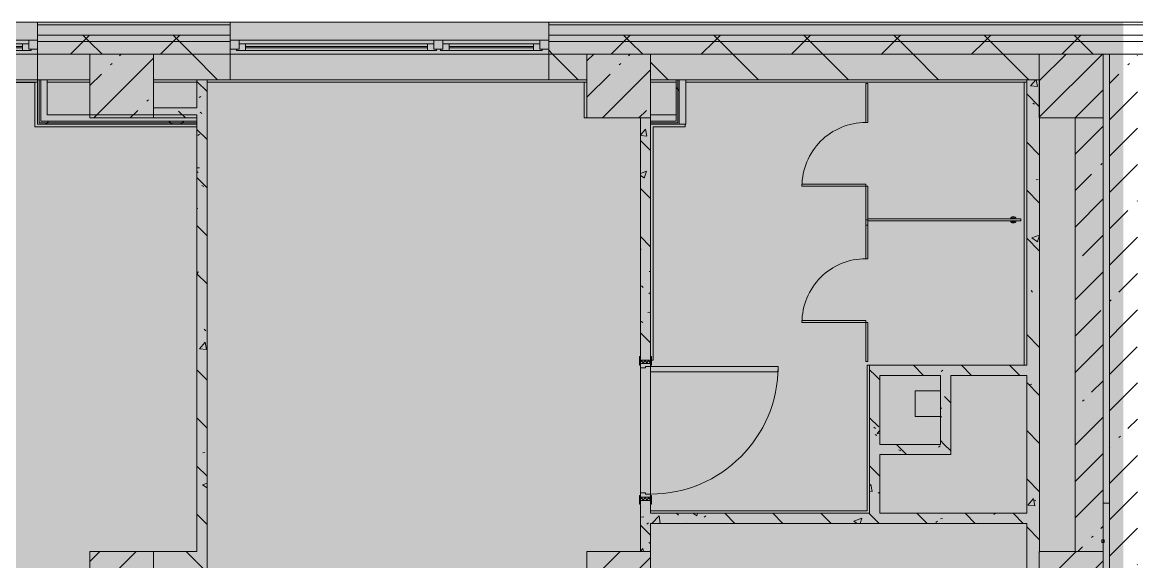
# Model space of a CAD drawing. Header units: millimetres. Extents: x 35363 to 232034, y -8553 to 29000.
# Drawn here: x 181243 to 189988, y 23120 to 27350 of the extents above; entities that cross this region are included whole.
import ezdxf

# ---------------------------------------------------------------- set-up
doc = ezdxf.new("R2010")
doc.units = ezdxf.units.MM
doc.layers.add('A-DETL-GENF-1', color=7, linetype='Continuous', lineweight=9, true_color=0xc0c0c0, transparency=0.4)
for name, color, linetype, lineweight, true_color in [('A-DOOR-3', 7, 'Continuous', 5, 0xaaaaaa), ('A-DOOR-4', 7, 'Continuous', 5, 0xe2e2e2), ('A-DOOR-5', 7, 'Continuous', 5, 0xb7b7b7), ('A-DOOR-6', 7, 'Continuous', 5, 0x737373), ('A-DOOR-FRAM-4', 7, 'Continuous', 5, 0xe2e2e2), ('A-DOOR-FRAM-5', 7, 'Continuous', 5, 0xaaaaaa), ('A-DOOR-FRAM-6', 7, 'Continuous', 5, 0xb7b7b7), ('A-FLOR-2', 7, 'Continuous', 5, 0xb7b7b7), ('A-GENM-1', 7, 'Continuous', 5, 0x737373), ('A-GENM-2', 7, 'Continuous', 5, 0xe2ddcd), ('A-GLAZ-3', 7, 'Continuous', 5, 0x737373), ('A-WALL-3', 7, 'Continuous', 9, 0x737373), ('A-WALL-4', 7, 'Continuous', 5, 0x737373), ('I-WALL-1', 7, 'Continuous', 5, 0xe7e7e7), ('I-WALL-2', 7, 'Continuous', 9, 0xe7e7e7), ('I-WALL-4', 7, 'Continuous', 5, 0x737373), ('I-WALL-5', 7, 'Continuous', 5, 0x787878), ('S-COLS-2', 7, 'Continuous', 5, 0x737373)]:
    doc.layers.add(name, color=color, linetype=linetype, lineweight=lineweight, true_color=true_color)
for name, color, linetype, lineweight in [('A-WALL', 7, 'Continuous', 9), ('A-WALL-2', 7, 'Continuous', 5), ('I-WALL-3', 7, 'Continuous', 5), ('S-COLS-1', 7, 'Continuous', 5)]:
    doc.layers.add(name, color=color, linetype=linetype, lineweight=lineweight)
pattern_1 = [(45, (105024.03, 0), (-285.1231, 285.1231), []), (45, (105309.15, 0), (-285.1231, 285.1231), [504.031, -100.806, 16.764, -84.042])]
pattern_2 = [(135, (105024, 0), (-377.1708, -377.1708), [533.4, -88.9, 17.78, -88.9]), (135, (105024, 376.94), (-377.1708, -377.1708), []), (50, (105024.03, 0), (637.6445, -55.7866), [66.675, -733.425]), (355, (105024, 0), (-123.3494, 668.699), [53.34, -586.74]), (100.451, (105077.16, -4.65), (514.299, 612.908), [56.665, -623.315]), (46.184, (105024, 177.8), (948.7764, -147.15), [100.012, -1100.137]), (96.636, (105103.1, 165.5), (830.909, 865.997), [84.998, -934.973]), (351.184, (105024, 177.8), (830.918, 865.988), [80.01, -880.11]), (21, (105112.93, 133.35), (530.6506, -357.9283), [66.675, -733.425]), (326, (105112.9, 133.35), (216.308, 644.6585), [53.34, -586.74]), (71.451, (105157.15, 103.5), (746.9596, 286.7243), [56.665, -623.315]), (37.5, (105024.03, 0), (10.81053, 295.9426), [16.764, -562.864, 16.764, -578.866, -588.962]), (37.5, (105024.03, 0), (10.81053, 295.9426), [-1175.258, 16.764, -572.198]), (7.5, (105024.03, 0), (233.8692, 350.6318), [16.764, -322.834, 16.764, -549.529, -224.472]), (7.5, (105024.03, 0), (233.8692, 350.6318), [-905.891, 16.764, -207.708]), (327.5, (104825.78, 0), (474.5678, -20.0513), [16.764, -205.486, 16.764, -676.656, -920.115]), (327.5, (104825.78, 0), (474.5678, -20.0513), [-915.67, 16.764, -903.351]), (317.5, (104736.9, 0), (518.4522, 88.9934), [16.764, -272.161, 16.764, -443.738, -653.415]), (317.5, (104736.9, 0), (518.4522, 88.9934), [-749.427, 16.764, -636.651])]
pattern_3 = [(45, (105024.03, 0), (-353.5534, 353.5534), []), (135, (105024.03, 0), (-353.5534, -353.5534), [])]
pattern_4 = [(45, (105024, 0), (-530.33, 530.33), []), (135, (105024, 0), (-530.33, -530.33), [])]

# ---------------------------------------------------------------- blocks, each defined once
blk = doc.blocks.new('BSC_Колонна _Прямоугольная - 500х500-23287078-2_6_2_птичка')
at = {"layer": 'S-COLS-1'}
h = blk.add_hatch(dxfattribs=at)
h.set_pattern_fill('FP_92', color=256, style=0, pattern_type=2)
h.set_pattern_definition([(45, (-84450, -22950), (-285.1231, 285.1231), []), (45, (-84164.88, -22950), (-285.1231, 285.1231), [504.031, -100.806, 16.764, -84.042])])
h.paths.add_polyline_path([(-250, -250), (250, -250), (250, 250), (-250, 250)])
at = {"layer": 'S-COLS-2'}
for p, q in [((250, 250), (-250, 250)), ((-250, 250), (-250, -250)), ((250, -250), (250, 250)), ((-250, -250), (250, -250))]:
    blk.add_line(p, q, dxfattribs=at)
blk = doc.blocks.new('BSC_Колонна _Прямоугольная - 500х500-V97-2_6_2_птичка')
at = {"layer": 'S-COLS-1'}
h = blk.add_hatch(dxfattribs=at)
h.set_pattern_fill('FP_113', color=256, style=0, pattern_type=2)
h.set_pattern_definition([(45, (-77000, -22950), (-285.1231, 285.1231), []), (45, (-76714.88, -22950), (-285.1231, 285.1231), [504.031, -100.806, 16.764, -84.042])])
h.paths.add_polyline_path([(-250, -250), (250, -250), (250, 250), (-250, 250)])
at = {"layer": 'S-COLS-2'}
for p, q in [((250, 250), (-250, 250)), ((-250, 250), (-250, -250)), ((250, -250), (250, 250)), ((-250, -250), (250, -250))]:
    blk.add_line(p, q, dxfattribs=at)
blk = doc.blocks.new('110_Дверь_СКБ_1Ст_Внутренняя1 - Д-4 1100x2100h_су мгн-32391219-2_6_2_птичка')
at = {"layer": 'A-DOOR-3'}
h = blk.add_hatch(dxfattribs=at)
h.set_pattern_fill('FP_38', color=256, style=0, pattern_type=2)
h.set_pattern_definition([(135, (1751.41, 104.685), (-14.14214, -14.14214), []), (225, (1751.41, 104.685), (14.14214, -14.14214), [])])
h.paths.add_polyline_path([(562.5, 40), (537.5, 40), (537.5, -40), (562.5, -40)])
at = {"layer": 'A-DOOR-4'}
h = blk.add_hatch(color=256, dxfattribs=at)
h.paths.add_polyline_path([(537.5, 40), (512.5, 40), (512.5, 0), (502.5, 0), (502.5, -40), (537.5, -40)])
h.paths.add_polyline_path([(-477.5, -40), (-477.5, 0), (-487.5, 0), (-487.5, 40), (-512.5, 40), (-512.5, -40)])
at = {"layer": 'A-DOOR-FRAM-4'}
for points in [[(-447.5, 464.5), (-447.5, 1040), (-487.5, 1040), (-487.5, 40), (-447.5, 40)], [(-497.5, 40), (-497.5, 48), (-567.5, 48), (-567.5, 40)], [(592.5, 48), (522.5, 48), (522.5, 40), (592.5, 40)], [(-497.5, -40), (-567.5, -40), (-567.5, -48), (-497.5, -48)], [(592.5, -48), (592.5, -40), (522.5, -40), (522.5, -48)]]:
    blk.add_hatch(color=256, dxfattribs=at).paths.add_polyline_path(points)
at = {"layer": 'A-DOOR-FRAM-5'}
h = blk.add_hatch(dxfattribs=at)
h.set_pattern_fill('FP_39', color=256, style=0, pattern_type=2)
h.set_pattern_definition([(45, (-371.384, 104.685), (-14.1421, 14.1421), []), (135, (-371.384, 104.685), (-14.1421, -14.1421), [])])
h.paths.add_polyline_path([(-512.5, 40), (-537.5, 40), (-537.5, -40), (-512.5, -40)])
at = {"layer": 'A-DOOR-5'}
for p, q in [((-487.5, 1040), (-487.5, 40)), ((-447.5, 1040), (-487.5, 1040)), ((-447.5, 40), (-447.5, 1040)), ((-487.5, 40), (-447.5, 40))]:
    blk.add_line(p, q, dxfattribs=at)
blk.add_arc((-487.5, 40), 1000, 360, 90, dxfattribs=at)
at = {"layer": 'A-DOOR-FRAM-6'}
for p, q in [((-497.5, 48), (-567.5, 48)), ((-567.5, 48), (-567.5, 40)), ((-567.5, 40), (-497.5, 40)), ((-512.5, 40), (-537.5, 40)), ((-537.5, 40), (-537.5, -40)), ((-487.5, 40), (-512.5, 40)), ((-512.5, 40), (-512.5, -40)), ((-512.5, -40), (-512.5, 40)), ((-497.5, 40), (-512.5, 40)), ((-512.5, 40), (-512.5, 39)), ((-512.5, 39), (-497.5, 39)), ((-497.5, 40), (-497.5, 48)), ((-497.5, 39), (-497.5, 40)), ((-487.5, 0), (-487.5, 40)), ((-477.5, 0), (-487.5, 0)), ((-477.5, -40), (-477.5, 0)), ((512.5, 0), (502.5, 0)), ((502.5, 0), (502.5, -40)), ((512.5, 40), (512.5, 0)), ((537.5, 40), (512.5, 40)), ((592.5, 48), (522.5, 48)), ((522.5, 48), (522.5, 40)), ((537.5, 40), (522.5, 40)), ((522.5, 40), (522.5, 39)), ((522.5, 40), (592.5, 40)), ((522.5, 39), (537.5, 39)), ((537.5, -40), (537.5, 40)), ((562.5, 40), (537.5, 40)), ((537.5, 40), (537.5, -40)), ((537.5, 39), (537.5, 40)), ((562.5, -40), (562.5, 40)), ((592.5, 40), (592.5, 48)), ((-497.5, -40), (-567.5, -40)), ((-567.5, -40), (-567.5, -48)), ((-567.5, -48), (-497.5, -48)), ((-537.5, -40), (-512.5, -40)), ((-497.5, -39), (-512.5, -39)), ((-512.5, -39), (-512.5, -40)), ((-512.5, -40), (-477.5, -40)), ((-512.5, -40), (-497.5, -40)), ((-497.5, -40), (-497.5, -39)), ((-497.5, -48), (-497.5, -40)), ((502.5, -40), (537.5, -40)), ((537.5, -39), (522.5, -39)), ((522.5, -39), (522.5, -40)), ((522.5, -40), (537.5, -40)), ((592.5, -40), (522.5, -40)), ((522.5, -40), (522.5, -48)), ((522.5, -48), (592.5, -48)), ((537.5, -40), (537.5, -39)), ((537.5, -40), (562.5, -40)), ((592.5, -48), (592.5, -40))]:
    blk.add_line(p, q, dxfattribs=at)
blk = doc.blocks.new('120_Окно_СКБ_2Ст - 120_Окно_СКБ_2Ст 2500х2500 _мал створка справа_-23206729-2_6_2_птичка')
at = {"layer": 'A-GLAZ-3'}
for p, q in [((-1250, -75), (-1250, -5)), ((-1250, -5), (-1180, -5)), ((1250, -5), (-1250, -5)), ((-1180, -75), (-1250, -75)), ((-1250, -75), (-1200, -75)), ((-1180, -75), (-1200, -75)), ((-1200, -75), (-1200, -85)), ((-1200, -85), (370, -85)), ((370, -85), (-1200, -85)), ((-1180, -5), (-1180, -75)), ((350, -35), (-1180, -35)), ((-1180, -35), (-1180, -75)), ((-1130, -85), (-1130, -35)), ((-1130, -55), (300, -55)), ((300, -65), (-1130, -65)), ((300, -85), (300, -35)), ((350, -75), (350, -5)), ((350, -5), (420, -5)), ((350, -75), (350, -35)), ((420, -75), (350, -75)), ((370, -75), (350, -75)), ((370, -75), (400, -75)), ((370, -85), (370, -75)), ((420, -75), (400, -75)), ((400, -75), (400, -85)), ((400, -85), (1200, -85)), ((1200, -85), (400, -85)), ((420, -5), (420, -75)), ((1180, -35), (420, -35)), ((420, -35), (420, -75)), ((470, -85), (470, -35)), ((470, -55), (1130, -55)), ((1130, -65), (470, -65)), ((1130, -85), (1130, -35)), ((1180, -75), (1180, -5)), ((1180, -5), (1250, -5)), ((1180, -75), (1180, -35)), ((1250, -75), (1180, -75)), ((1200, -75), (1180, -75)), ((1200, -75), (1250, -75)), ((1200, -85), (1200, -75)), ((1250, -5), (1250, -75))]:
    blk.add_line(p, q, dxfattribs=at)
blk = doc.blocks.new('120_Окно_СКБ_2Ст - 120_Окно_СКБ_2Ст 2100х2400 _мал створка справа_-19092174-2_6_2_птичка')
at = {"layer": 'A-GLAZ-3'}
for p, q in [((-1050, -75), (-1050, -5)), ((-1050, -5), (-980, -5)), ((1050, -5), (-1050, -5)), ((-980, -75), (-1050, -75)), ((-1050, -75), (-1000, -75)), ((-980, -75), (-1000, -75)), ((-1000, -75), (-1000, -85)), ((-1000, -85), (170, -85)), ((170, -85), (-1000, -85)), ((-980, -5), (-980, -75)), ((150, -35), (-980, -35)), ((-980, -35), (-980, -75)), ((-930, -85), (-930, -35)), ((-930, -55), (100, -55)), ((100, -65), (-930, -65)), ((100, -85), (100, -35)), ((150, -75), (150, -5)), ((150, -5), (220, -5)), ((150, -75), (150, -35)), ((220, -75), (150, -75)), ((170, -75), (150, -75)), ((170, -75), (200, -75)), ((170, -85), (170, -75)), ((220, -75), (200, -75)), ((200, -75), (200, -85)), ((200, -85), (1000, -85)), ((1000, -85), (200, -85)), ((220, -5), (220, -75)), ((980, -35), (220, -35)), ((220, -35), (220, -75)), ((270, -85), (270, -35)), ((270, -55), (930, -55)), ((930, -65), (270, -65)), ((930, -85), (930, -35)), ((980, -75), (980, -5)), ((980, -5), (1050, -5)), ((980, -75), (980, -35)), ((1050, -75), (980, -75)), ((1000, -75), (980, -75)), ((1000, -75), (1050, -75)), ((1000, -85), (1000, -75)), ((1050, -5), (1050, -75))]:
    blk.add_line(p, q, dxfattribs=at)
blk = doc.blocks.new('BSC_Колонна _Прямоугольная - 500х500-V152-2_6_2_птичка')
at = {"layer": 'S-COLS-1'}
h = blk.add_hatch(dxfattribs=at)
h.set_pattern_fill('FP_153', color=256, style=0, pattern_type=2)
h.set_pattern_definition([(45, (-80900, -22950), (-285.1231, 285.1231), []), (45, (-80614.88, -22950), (-285.1231, 285.1231), [504.031, -100.806, 16.764, -84.042])])
h.paths.add_polyline_path([(-250, -250), (250, -250), (250, 250), (-250, 250)])
at = {"layer": 'S-COLS-2'}
for p, q in [((250, 250), (-250, 250)), ((-250, 250), (-250, -250)), ((250, -250), (250, 250)), ((-250, -250), (250, -250))]:
    blk.add_line(p, q, dxfattribs=at)
blk = doc.blocks.new('131_Сантехническая перегородка_Дверь - СД-1-V193-2_6_2_птичка')
at = {"layer": 'A-GENM-2'}
for points in [[(0, -8), (305.2, -8), (305.2, 8), (0, 8)], [(805.2, -8), (1110.4, -8), (1110.4, 8), (805.2, 8)]]:
    blk.add_hatch(color=256, dxfattribs=at).paths.add_polyline_path(points)
at = {"layer": 'A-DOOR-6'}
for p, q in [((321.2, 508), (305.2, 508)), ((305.2, 8), (305.2, 508)), ((321.2, 8), (321.2, 508)), ((321.2, 8), (305.2, 8))]:
    blk.add_line(p, q, dxfattribs=at)
blk.add_arc((305.2, 8), 500, 360, 90, dxfattribs=at)
at = {"layer": 'A-GENM-1'}
for p, q in [((305.2, 8), (0, 8)), ((0, 8), (0, -8)), ((305.2, -8), (305.2, 8)), ((1110.4, 8), (805.2, 8)), ((805.2, 8), (805.2, -8)), ((1110.4, -8), (1110.4, 8)), ((0, -8), (305.2, -8)), ((805.2, -8), (1110.4, -8))]:
    blk.add_line(p, q, dxfattribs=at)
blk = doc.blocks.new('131_Сантехническая перегородка 8 - СП-1-30911291-2_6_2_птичка')
at = {"layer": 'A-GENM-2'}
blk.add_hatch(color=256, dxfattribs=at).paths.add_polyline_path([(0, 8), (0, -8), (1200, -8), (1200, 8)])
at = {"layer": 'A-GENM-1'}
for p, q in [((1200, 8), (0, 8)), ((0, 8), (0, -8)), ((1200, -8), (1200, 8)), ((0, -8), (1200, -8))]:
    blk.add_line(p, q, dxfattribs=at)
at = {"layer": 'A-GENM-1', "flags": 128}
for points in [[(71.5, 8), (71.1, 8.5), (70.8, 9), (70.4, 9.5), (70, 9.9), (69.6, 10.4), (69.2, 10.8), (68.8, 11.2), (68.3, 11.6), (67.8, 12), (67.3, 12.3), (66.8, 12.7), (66.3, 13), (65.8, 13.3), (65.3, 13.6), (64.7, 13.8), (64.2, 14), (63.6, 14.3), (63, 14.4), (62.4, 14.6), (61.9, 14.7), (61.3, 14.9), (60.7, 14.9), (60.1, 15), (59.5, 15.1), (58.9, 15.1), (58.3, 15.1), (57.7, 15), (57.1, 15), (56.5, 14.9), (55.9, 14.8), (55.3, 14.7), (54.7, 14.5), (54.1, 14.4), (53.5, 14.2), (53, 13.9), (52.4, 13.7), (51.9, 13.4), (51.4, 13.2), (50.8, 12.9), (50.3, 12.5), (49.8, 12.2), (49.3, 11.8), (48.9, 11.4), (48.4, 11), (48, 10.6), (47.6, 10.2), (47.2, 9.7), (46.8, 9.3), (46.4, 8.8), (46.1, 8.3), (45.9, 8)], [(45.9, -8), (46.3, -8.5), (46.6, -9), (47, -9.5), (47.4, -9.9), (47.8, -10.4), (48.2, -10.8), (48.6, -11.2), (49.1, -11.6), (49.6, -12), (50, -12.3), (50.5, -12.7), (51.1, -13), (51.6, -13.3), (52.1, -13.6), (52.7, -13.8), (53.2, -14), (53.8, -14.3), (54.4, -14.4), (54.9, -14.6), (55.5, -14.7), (56.1, -14.9), (56.7, -14.9), (57.3, -15), (57.9, -15.1), (58.5, -15.1), (59.1, -15.1), (59.7, -15), (60.3, -15), (60.9, -14.9), (61.5, -14.8), (62.1, -14.7), (62.7, -14.5), (63.3, -14.4), (63.8, -14.2), (64.4, -13.9), (65, -13.7), (65.5, -13.4), (66, -13.2), (66.6, -12.9), (67.1, -12.5), (67.6, -12.2), (68, -11.8), (68.5, -11.4), (69, -11), (69.4, -10.6), (69.8, -10.2), (70.2, -9.7), (70.6, -9.3), (70.9, -8.8), (71.3, -8.3), (71.5, -8)]]:
    blk.add_lwpolyline(points, dxfattribs=at)
at = {"layer": 'A-GENM-1'}
for radius, start, end in [(24.6, 19.91127, 160.08873), (17.6, 45, 135), (17.6, 45, 135), (15.1, 45, 135), (24.6, 199.91127, 340.08873), (17.6, 225, 315), (17.6, 225, 315), (15.1, 225, 315)]:
    blk.add_arc((58.7, 0), radius, start, end, dxfattribs=at)

msp = doc.modelspace()

# ---------------------------------------------------------------- hatches: boundary and pattern name
at = {"layer": 'A-DETL-GENF-1'}
msp.add_hatch(color=256, dxfattribs=at).paths.add_polyline_path([(180884, -280), (180884, 3300), (189884, 3300), (189884, 27350), (146934, 27350), (146934, 23778), (143784, 23778), (143784, -280), (180220.8, -280)])
at = {"layer": 'A-WALL-2'}
h = msp.add_hatch(dxfattribs=at)
h.set_pattern_fill('FP_83', color=256, style=0, pattern_type=2)
h.set_pattern_definition(pattern_3)
h.paths.add_polyline_path([(189827.9, 27200), (189884, 27200), (189884, 27250), (185374, 27250), (185374, 27200), (189331.8, 27200)])
h.paths.add_polyline_path([(182874, 27200), (182874, 27250), (181364, 27250), (181364, 27200), (182043, 27200)])
h.paths.add_polyline_path([(170284, 27200), (170284, 27250), (169204, 27250), (169204, 27200), (169979.2, 27200)])
h.paths.add_polyline_path([(172020.9, 27200), (172984, 27200), (172984, 27250), (171184, 27250), (171184, 27200)])
h.paths.add_polyline_path([(173884, 27200), (179264, 27200), (179264, 27250), (173884, 27250)])
h.paths.add_polyline_path([(155784.2, 27200), (155784.2, 27250), (154684.3, 27250), (154684.3, 27200), (154709.9, 27200)])
h.paths.add_polyline_path([(158884.2, 27200), (160033.9, 27200), (160033.9, 27250), (158884.2, 27250)])
h.paths.add_polyline_path([(165779.2, 27200), (166064, 27200), (166064, 27250), (164884, 27250), (164884, 27200), (165643.1, 27200)])
h.paths.add_polyline_path([(153784.3, 27200), (153784.3, 27250), (152531, 27250), (152531, 27200), (152887.7, 27200)])
h.paths.add_polyline_path([(160933.9, 27200), (162184, 27200), (162184, 27250), (160933.9, 27250)])
h.paths.add_polyline_path([(147034, 27200), (149431, 27200), (149431, 27250), (147034, 27250)])
h = msp.add_hatch(dxfattribs=at)
h.set_pattern_fill('FP_83', color=256, style=0, pattern_type=2)
h.set_pattern_definition(pattern_3)
h.paths.add_polyline_path([(189790.5, 27100), (189884, 27100), (189884, 27200), (185374, 27200), (185374, 27100), (189331.8, 27100)])
h.paths.add_polyline_path([(182043, 27100), (182874, 27100), (182874, 27200), (181364, 27200), (181364, 27100), (181774, 27100)])
h.paths.add_polyline_path([(173884, 27100), (179264, 27100), (179264, 27200), (173884, 27200)])
h.paths.add_polyline_path([(172932, 27100), (172984, 27100), (172984, 27200), (171184, 27200), (171184, 27100), (172020.9, 27100)])
h.paths.add_polyline_path([(169204, 27100), (170284, 27100), (170284, 27200), (169204, 27200)])
h.paths.add_polyline_path([(166064, 27100), (166064, 27200), (164884, 27200), (164884, 27100), (165779.2, 27100)])
h.paths.add_polyline_path([(158884.2, 27100), (160033.9, 27100), (160033.9, 27200), (158884.2, 27200)])
h.paths.add_polyline_path([(160933.9, 27100), (162184, 27100), (162184, 27200), (160933.9, 27200)])
h.paths.add_polyline_path([(149243.3, 27100), (149431, 27100), (149431, 27200), (147084, 27200), (147084, 27100), (147784, 27100)])
h.paths.add_polyline_path([(152531, 27100), (153784.3, 27100), (153784.3, 27200), (152531, 27200)])
h.paths.add_polyline_path([(154684.3, 27100), (155784.2, 27100), (155784.2, 27200), (154684.3, 27200)])
h = msp.add_hatch(dxfattribs=at)
h.set_pattern_fill('FP_83', color=256, style=0, pattern_type=2)
h.set_pattern_definition(pattern_3)
h.paths.add_polyline_path([(198184, 27200), (198184, 27250), (189884, 27250), (189884, 27200), (198084, 27200)])
h = msp.add_hatch(dxfattribs=at)
h.set_pattern_fill('FP_83', color=256, style=0, pattern_type=2)
h.set_pattern_definition(pattern_3)
h.paths.add_polyline_path([(198084, 27100), (198084, 27200), (189884, 27200), (189884, 27100), (196620.7, 27100)])
at = {"layer": 'I-WALL-1'}
for points in [[(181439, 26625), (181439, 26900), (181389, 26900), (181389, 26625)], [(186449, 26550), (186449, 26900), (186399, 26900), (186399, 26550)], [(182614, 26575), (182614, 26625), (181389, 26625), (181389, 26575), (182043, 26575)]]:
    msp.add_hatch(color=256, dxfattribs=at).paths.add_polyline_path(points)
at = {"layer": 'I-WALL-2'}
msp.add_hatch(color=256, dxfattribs=at).paths.add_polyline_path([(186374, 26575), (186374, 26625), (186174, 26625), (186174, 26575)])
at = {"layer": 'I-WALL-3'}
h = msp.add_hatch(dxfattribs=at)
h.set_pattern_fill('FP_94', color=256, style=0, pattern_type=2)
h.set_pattern_definition([(135, (105024.03, 0), (-353.5534, -353.5534), [])])
h.paths.add_polyline_path([(185674, 26900), (185674, 27100), (185374, 27100), (185374, 26900)])
h.paths.add_polyline_path([(186174, 26900), (189224, 26900), (189224, 27100), (186174, 27100), (186174, 27041.5)])
h.paths.add_polyline_path([(171784, 26900), (172984, 26900), (172984, 27100), (171784, 27100), (171784, 27091.2)])
h.paths.add_polyline_path([(181774, 26900), (181774, 27100), (181364, 27100), (181364, 26900)])
h.paths.add_polyline_path([(173884, 26900), (175334, 26900), (175334, 27100), (173884, 27100), (173884, 27091.2)])
h.paths.add_polyline_path([(179064, 26900), (179264, 26900), (179264, 27100), (179064, 27100), (179064, 27091.2)])
h.paths.add_polyline_path([(178564, 26900), (178564, 27100), (175834, 27100), (175834, 26900), (178398.6, 26900)])
h.paths.add_polyline_path([(182274, 26900), (182874, 26900), (182874, 27100), (182274, 27100), (182274, 27091.2)])
h.paths.add_polyline_path([(169184, 26900), (170284, 26900), (170284, 27100), (169184, 27100), (169184, 27091.2)])
h.paths.add_polyline_path([(166084, 26900), (166084, 27100), (164884, 27100), (164884, 26900), (165643.1, 26900)])
h.paths.add_polyline_path([(160933.9, 26900), (162184, 26900), (162184, 27100), (160933.9, 27100), (160933.9, 27091.2)])
h.paths.add_polyline_path([(158884.2, 26900), (160033.9, 26900), (160033.9, 27100), (158884.2, 27100), (158884.2, 27091.2)])
h.paths.add_polyline_path([(155784.2, 26900), (155784.2, 27100), (155388.8, 27100), (155388.8, 26900)])
h = msp.add_hatch(dxfattribs=at)
h.set_pattern_fill('FP_91', color=256, style=0, pattern_type=2)
h.set_pattern_definition(pattern_1)
h.paths.add_polyline_path([(189884, 18370), (189884, 27100), (189774, 27100), (189774, 18370)])
h = msp.add_hatch(dxfattribs=at)
h.set_pattern_fill('FP_91', color=256, style=0, pattern_type=2)
h.set_pattern_definition(pattern_1)
h.paths.add_polyline_path([(189994, 18370), (189994, 27100), (189884, 27100), (189884, 18370)])
h = msp.add_hatch(dxfattribs=at)
h.set_pattern_fill('FP_183', color=256, style=0, pattern_type=2)
h.set_pattern_definition(pattern_4)
h.paths.add_polyline_path([(186386.5, 26575), (186386.5, 26900), (186374, 26900), (186374, 26575)])
h = msp.add_hatch(dxfattribs=at)
h.set_pattern_fill('FP_183', color=256, style=0, pattern_type=2)
h.set_pattern_definition(pattern_4)
h.paths.add_polyline_path([(186399, 26562.5), (186399, 26900), (186386.5, 26900), (186386.5, 26562.5)])
h = msp.add_hatch(dxfattribs=at)
h.set_pattern_fill('FP_91', color=256, style=0, pattern_type=2)
h.set_pattern_definition(pattern_1)
h.paths.add_polyline_path([(189724, 15150), (189724, 15530), (189504, 15530), (189504, 15150)])
h.paths.add_polyline_path([(189504, 18570), (189724, 18570), (189724, 18600), (189504, 18600)])
h.paths.add_polyline_path([(189512.5, 19100), (189724, 19100), (189724, 22700), (189504, 22700), (189504, 19100)])
h.paths.add_polyline_path([(189628.1, 23200), (189724, 23200), (189724, 26600), (189504, 26600), (189504, 23200)])
h = msp.add_hatch(dxfattribs=at)
h.set_pattern_fill('FP_183', color=256, style=0, pattern_type=2)
h.set_pattern_definition(pattern_4)
h.paths.add_polyline_path([(182614, 26550), (182614, 26562.5), (181364, 26562.5), (181364, 26550), (182043, 26550)])
h = msp.add_hatch(dxfattribs=at)
h.set_pattern_fill('FP_183', color=256, style=0, pattern_type=2)
h.set_pattern_definition(pattern_4)
h.paths.add_polyline_path([(182614, 26562.5), (182614, 26575), (181376.5, 26575), (181376.5, 26562.5), (182043, 26562.5)])
at = {"layer": 'I-WALL-5'}
h = msp.add_hatch(dxfattribs=at)
h.set_pattern_fill('FP_100', color=256, style=0, pattern_type=2)
h.set_pattern_definition(pattern_2)
h.paths.add_polyline_path([(182614, 18800), (182694, 18800), (182694, 26900), (182614, 26900), (182614, 20040.7)])
h = msp.add_hatch(dxfattribs=at)
h.set_pattern_fill('FP_100', color=256, style=0, pattern_type=2)
h.set_pattern_definition(pattern_2)
h.paths.add_polyline_path([(189224, 18800), (189224, 26900), (189124.7, 26900), (189124.7, 18800)])
h = msp.add_hatch(dxfattribs=at)
h.set_pattern_fill('FP_100', color=256, style=0, pattern_type=2)
h.set_pattern_definition(pattern_2)
h.paths.add_polyline_path([(182614, 26600), (182614, 26680), (182274, 26680), (182274, 26600)])
h = msp.add_hatch(dxfattribs=at)
h.set_pattern_fill('FP_100', color=256, style=0, pattern_type=2)
h.set_pattern_definition(pattern_2)
h.paths.add_polyline_path([(186094, 23200), (186174, 23200), (186174, 23600), (186094, 23600), (186094, 23565.9)])
h.paths.add_polyline_path([(186094, 24700), (186174, 24700), (186174, 26600), (186094, 26600), (186094, 24730)])
h = msp.add_hatch(dxfattribs=at)
h.set_pattern_fill('FP_100', color=256, style=0, pattern_type=2)
h.set_pattern_definition(pattern_2)
h.paths.add_polyline_path([(188420.7, 24580), (189124.7, 24580), (189124.7, 24660), (187892.6, 24660), (187892.6, 24580), (187972.6, 24580)])
h = msp.add_hatch(dxfattribs=at)
h.set_pattern_fill('FP_100', color=256, style=0, pattern_type=2)
h.set_pattern_definition(pattern_2)
h.paths.add_polyline_path([(187892.6, 23500), (187972.6, 23500), (187972.6, 24580), (187892.6, 24580), (187892.6, 23565.9)])
h = msp.add_hatch(dxfattribs=at)
h.set_pattern_fill('FP_100', color=256, style=0, pattern_type=2)
h.set_pattern_definition(pattern_2)
h.paths.add_polyline_path([(188529.1, 24040), (188529.1, 24580), (188449.1, 24580), (188449.1, 24040)])
h = msp.add_hatch(dxfattribs=at)
h.set_pattern_fill('FP_100', color=256, style=0, pattern_type=2)
h.set_pattern_definition(pattern_2)
h.paths.add_polyline_path([(187972.6, 23960), (188529.1, 23960), (188529.1, 24040), (187972.6, 24040)])
h = msp.add_hatch(dxfattribs=at)
h.set_pattern_fill('FP_100', color=256, style=0, pattern_type=2)
h.set_pattern_definition(pattern_2)
h.paths.add_polyline_path([(189124.7, 23420), (189124.7, 23500), (186174, 23500), (186174, 23420), (188413.3, 23420)])
h = msp.add_hatch(dxfattribs=at)
h.set_pattern_fill('FP_100', color=256, style=0, pattern_type=2)
h.set_pattern_definition(pattern_2)
h.paths.add_polyline_path([(182614, 23120), (182614, 23200), (182274, 23200), (182274, 23120)])
at = {"layer": 'S-COLS-1'}
h = msp.add_hatch(dxfattribs=at)
h.set_pattern_fill('FP_91', color=256, style=0, pattern_type=2)
h.set_pattern_definition(pattern_1)
h.paths.add_polyline_path([(181774, 26600), (182274, 26600), (182274, 27100), (181774, 27100), (181774, 26675.5)])
h = msp.add_hatch(dxfattribs=at)
h.set_pattern_fill('FP_91', color=256, style=0, pattern_type=2)
h.set_pattern_definition(pattern_1)
h.paths.add_polyline_path([(186143, 26600), (186174, 26600), (186174, 27100), (185674, 27100), (185674, 26600), (185687.4, 26600)])
h = msp.add_hatch(dxfattribs=at)
h.set_pattern_fill('FP_91', color=256, style=0, pattern_type=2)
h.set_pattern_definition(pattern_1)
h.paths.add_polyline_path([(189331.8, 26600), (189724, 26600), (189724, 27100), (189224, 27100), (189224, 26600)])

# ---------------------------------------------------------------- linework, layer by layer
at = {"layer": 'A-FLOR-2'}
for p, q in [((181343, 26879), (179064, 26879)), ((181343, 26530), (181343, 26879)), ((185653, 26600), (185653, 26880)), ((189104.7, 24660), (189104.7, 26880)), ((185674, 26600), (185653, 26600)), ((182614, 26530), (181343, 26530)), ((186444, 26530), (186194, 26530)), ((186194, 26530), (186194, 24700)), ((186444, 26550), (186444, 26530)), ((186194, 24700), (186182, 24700)), ((187872.6, 23520), (187872.6, 24660)), ((187872.6, 24660), (187892.6, 24660)), ((188249.1, 24459.9), (188449.1, 24459.9)), ((188249.1, 24259.9), (188249.1, 24459.9)), ((188449.1, 24259.9), (188249.1, 24259.9)), ((189774, 23580), (189724, 23580)), ((186174, 23520), (187872.6, 23520))]:
    msp.add_line(p, q, dxfattribs=at)
at = {"layer": 'A-WALL'}
for p, q in [((198314, 27330), (185374, 27330)), ((198234, 27250), (185374, 27250)), ((198184, 27200), (185374, 27200))]:
    msp.add_line(p, q, dxfattribs=at)
at = {"layer": 'A-WALL-2'}
for p, q in [((198334, 27350), (181364, 27350)), ((189224, 27100), (198084, 27100))]:
    msp.add_line(p, q, dxfattribs=at)
at = {"layer": 'A-WALL-3'}
for p, q in [((182874, 27330), (181364, 27330)), ((182874, 27250), (181364, 27250)), ((182874, 27200), (181364, 27200)), ((181774, 27100), (181364, 27100)), ((182874, 27100), (182274, 27100)), ((185674, 27100), (185374, 27100)), ((189224, 27100), (186174, 27100)), ((181376.5, 26900), (181376.5, 26562.5)), ((181389, 26900), (181389, 26575)), ((182694, 26900), (182614, 26900)), ((186386.5, 26900), (186386.5, 26562.5)), ((186399, 26900), (186399, 26550)), ((189224, 26900), (189124.7, 26900)), ((186374, 26625), (186374, 26575)), ((181376.5, 26562.5), (182614, 26562.5)), ((181389, 26575), (182614, 26575)), ((186374, 26575), (186174, 26575)), ((186386.5, 26562.5), (186174, 26562.5))]:
    msp.add_line(p, q, dxfattribs=at)
at = {"layer": 'A-WALL-4'}
for p, q in [((181364, 27350), (162184, 27350)), ((181364, 27350), (181364, 27100)), ((182874, 27100), (182874, 27350)), ((185374, 27350), (185374, 27100)), ((181774, 27100), (182274, 27100)), ((185674, 27100), (186174, 27100)), ((189734, 23290.5), (189714, 23290.5)), ((189714, 23290.5), (189714, 23270.5)), ((189714, 23270.5), (189734, 23270.5)), ((189734, 23270.5), (189734, 23290.5))]:
    msp.add_line(p, q, dxfattribs=at)
at = {"layer": 'I-WALL-4'}
for p, q in [((179264, 27100), (181364, 27100)), ((181364, 27100), (181364, 26550)), ((181774, 26900), (181774, 27100)), ((182274, 27100), (182274, 26900)), ((182874, 26900), (182874, 27100)), ((182874, 27100), (185374, 27100)), ((185374, 27100), (185374, 26900)), ((185674, 26900), (185674, 27100)), ((186174, 27100), (186174, 26900)), ((189224, 26900), (189224, 27100)), ((189774, 27100), (189774, 18370)), ((181774, 26900), (179064, 26900)), ((181364.9, 26880), (179064, 26880)), ((181439, 26625), (181439, 26900)), ((181774, 26880), (181439, 26880)), ((182274, 26900), (182614, 26900)), ((182614, 26880), (182274, 26880)), ((182614, 26900), (182614, 26680)), ((185674, 26900), (182694, 26900)), ((182694, 18800), (182694, 26900)), ((185674, 26880), (182694, 26880)), ((186174, 26900), (189124.7, 26900)), ((186374, 26880), (186174, 26880)), ((186374, 26900), (186374, 26625)), ((186449, 26550), (186449, 26900)), ((189124.7, 26880), (186449, 26880)), ((189124.7, 26900), (189124.7, 24660)), ((189224.7, 26900), (189224, 26900)), ((189224.7, 23200), (189224.7, 26900)), ((182614, 26680), (182274, 26680)), ((182274, 26680), (182274, 26600)), ((182614, 26625), (181439, 26625)), ((182274, 26600), (182614, 26600)), ((182614, 26550), (182614, 26625)), ((182614, 26600), (182614, 23200)), ((186174, 26600), (186094, 26600)), ((186094, 26600), (186094, 24730)), ((186374, 26625), (186174, 26625)), ((186174, 26625), (186174, 24730)), ((189504, 26600), (189504, 23200)), ((189724, 26600), (189504, 26600)), ((189724, 23200), (189724, 26600)), ((181364, 26550), (182614, 26550)), ((186174, 26550), (186449, 26550)), ((189124.7, 24660), (187892.6, 24660)), ((187892.6, 24660), (187892.6, 23500)), ((186094, 23660), (186094, 24640)), ((186174, 24610), (186174, 23650)), ((187972.6, 24580), (188449.1, 24580)), ((187972.6, 24040), (187972.6, 24580)), ((188449.1, 24580), (188449.1, 24040)), ((188529.1, 24580), (189124.7, 24580)), ((188529.1, 23960), (188529.1, 24580)), ((189124.7, 24580), (189124.7, 23500)), ((188449.1, 24040), (187972.6, 24040)), ((187972.6, 23500), (187972.6, 23960)), ((187972.6, 23960), (188529.1, 23960)), ((186094, 23565.9), (186094, 23200)), ((186174, 23500), (186174, 23565.9)), ((187892.6, 23500), (186174, 23500)), ((189124.7, 23500), (187972.6, 23500)), ((186174, 23420), (189124.7, 23420)), ((186174, 23200), (186174, 23420)), ((189124.7, 23420), (189124.7, 18800)), ((182614, 23200), (182274, 23200))]:
    msp.add_line(p, q, dxfattribs=at)
at = {"layer": 'S-COLS-2'}
for p, q in [((182274, 27100), (181774, 27100)), ((181774, 27100), (181774, 26900)), ((182274, 26900), (182274, 27100)), ((186174, 27100), (185674, 27100)), ((185674, 27100), (185674, 26900)), ((186174, 26900), (186174, 27100)), ((189724, 27100), (189224, 27100)), ((189224, 27100), (189224, 26900)), ((189724, 26600), (189724, 27100)), ((181774, 26900), (181774, 26600)), ((182274, 26600), (182274, 26900)), ((185674, 26900), (185674, 26600)), ((186174, 26600), (186174, 26900)), ((189224, 26900), (189224, 26600)), ((181774, 26600), (182274, 26600)), ((185674, 26600), (186174, 26600)), ((189224, 26600), (189724, 26600))]:
    msp.add_line(p, q, dxfattribs=at)

# ---------------------------------------------------------------- block references
at = {"layer": 'A-DOOR-5', "rotation": 270}
msp.add_blockref('110_Дверь_СКБ_1Ст_Внутренняя1 - Д-4 1100x2100h_су мгн-32391219-2_6_2_птичка', (186134, 24162.5), dxfattribs=at)
at = {"layer": 'A-GENM-1'}
for name, p, rotation in [('131_Сантехническая перегородка_Дверь - СД-1-V193-2_6_2_птичка', (187869.6, 25758.6), 89.99999999997607), ('131_Сантехническая перегородка_Дверь - СД-1-V193-2_6_2_птичка', (187869.6, 24691), 89.99999999997607), ('131_Сантехническая перегородка 8 - СП-1-30911291-2_6_2_птичка', (189078.3, 25801.4), 180)]:
    msp.add_blockref(name, p, dxfattribs=dict(at, rotation=rotation))
at = {"layer": 'A-GLAZ-3'}
for name, p in [('120_Окно_СКБ_2Ст - 120_Окно_СКБ_2Ст 2100х2400 _мал створка справа_-19092174-2_6_2_птичка', (180314, 27215)), ('120_Окно_СКБ_2Ст - 120_Окно_СКБ_2Ст 2500х2500 _мал створка справа_-23206729-2_6_2_птичка', (184124, 27215))]:
    msp.add_blockref(name, p, dxfattribs=at)
at = {"layer": 'S-COLS-2'}
for name, p in [('BSC_Колонна _Прямоугольная - 500х500-V97-2_6_2_птичка', (182024, 22950)), ('BSC_Колонна _Прямоугольная - 500х500-V152-2_6_2_птичка', (185924, 22950)), ('BSC_Колонна _Прямоугольная - 500х500-23287078-2_6_2_птичка', (189474, 22950))]:
    msp.add_blockref(name, p, dxfattribs=at)

doc.saveas('drawing.dxf')
